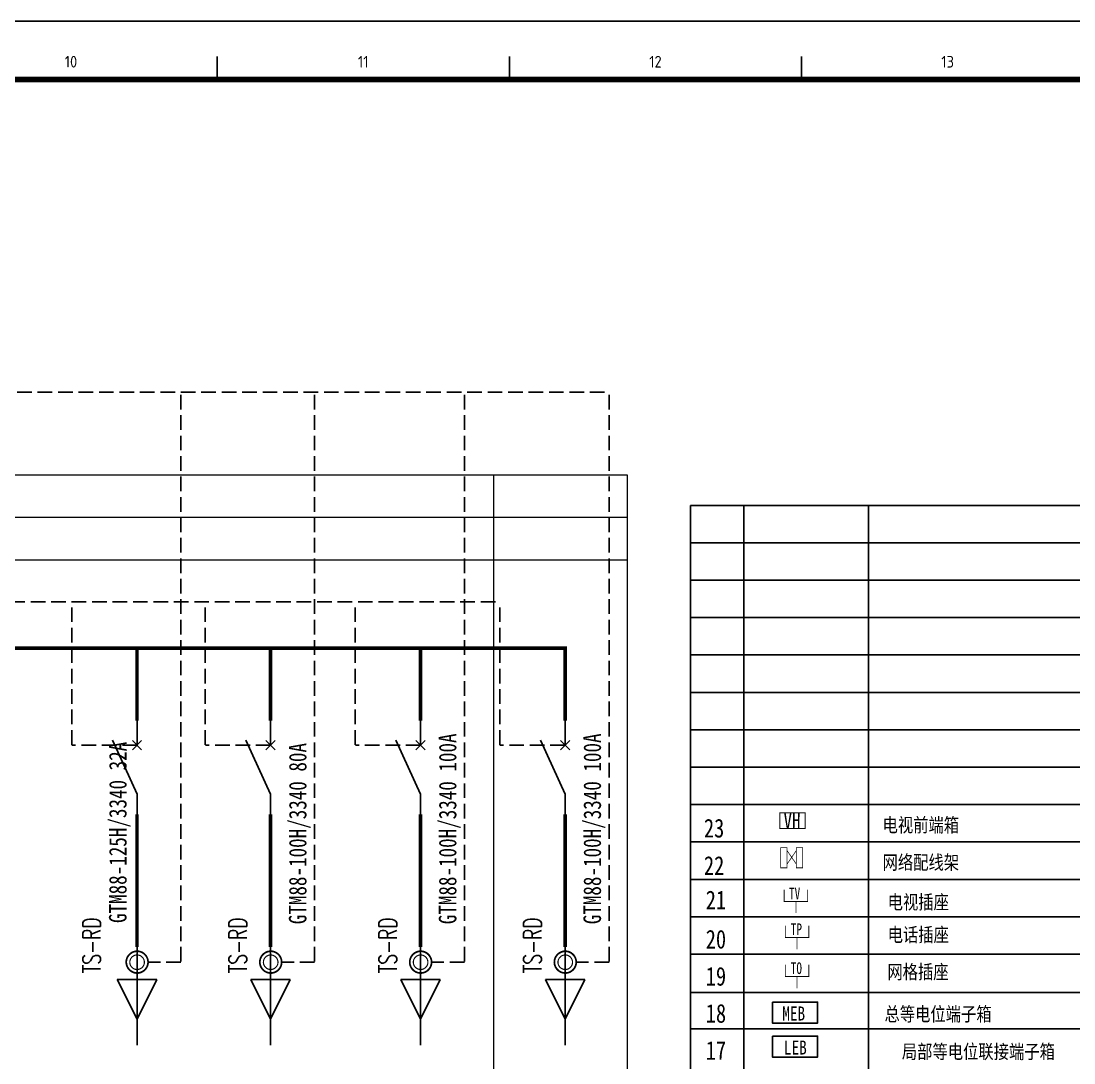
# Model space of a CAD drawing. Extents: x 815029915 to 815825525, y 579155098 to 579748855.
# Drawn here: x 815512822 to 815530838, y 579385559 to 579403391 of the extents above; entities that cross this region are included whole.
import ezdxf
from ezdxf.enums import TextEntityAlignment as Align

# ---------------------------------------------------------------- set-up
doc = ezdxf.new("R2010")
doc.units = 0
doc.header["$LTSCALE"] = 100
doc.header["$MEASUREMENT"] = 0
doc.linetypes.add('DASH', pattern=[0.35, 0.25, -0.1])
for name, color, linetype in [('AXIS', 3, 'Continuous'), ('E-TEXT-PLAN', 7, 'Continuous'), ('E-TEXT-PLAN-DER', 7, 'Continuous'), ('ELEMENT', 3, 'Continuous'), ('HZ', 7, 'Continuous'), ('PUB_TEXT', 7, 'Continuous'), ('SIG_TEXT', 7, 'Continuous'), ('TH_WIRE', 4, 'Continuous'), ('TK', 7, 'Continuous'), ('wxf', 7, 'Continuous'), ('XHGG', 1, 'Continuous'), ('zm', 1, 'Continuous'), ('电-弱电平面-设备', 3, 'Continuous')]:
    doc.layers.add(name, color=color, linetype=linetype)
doc.styles.add('-华文细黑', font='', dxfattribs={"width": 0.8})
doc.styles.add('-宋体', font='', dxfattribs={"width": 0.8})
doc.styles.add('DIM_FONT', font='SIMPLEX', dxfattribs={"width": 0.7, "bigfont": 'GBCBIG'})
doc.styles.add('IDQSTYLE', font='txt.shx', dxfattribs={"width": 0.7, "bigfont": 'hztxt.shx'})
doc.styles.add('ISOCP', font='isocp.shx', dxfattribs={"bigfont": 'gbcbig.shx'})
doc.styles.get("Standard").update_dxf_attribs({"font": 'gbenor.shx', "bigfont": 'gbcbig.shx'})
doc.styles.get('-华文细黑').set_extended_font_data('STXihei')
doc.styles.get('-宋体').set_extended_font_data('SimSun')

# ---------------------------------------------------------------- blocks, each defined once
blk = doc.blocks.new('M_M43LFI')
for p, q in [((0, -0.733), (-0.2, -0.333)), ((-0.2, -0.333), (0.2, -0.333)), ((0.2, -0.333), (0, -0.733))]:
    blk.add_line(p, q)
blk.add_lwpolyline([(0, 0), (0, -1)])
at = {"style": 'DIM_FONT', "width": 0.8, "flags": 9}
blk.add_attdef('S', (0.25, -0.5), '', height=0.2, dxfattribs=at)
blk = doc.blocks.new('M_M7')
for p, q in [((-0.25, -0.2), (0, -0.75)), ((-0.047, -0.297), (0.047, -0.203)), ((-0.047, -0.203), (0.047, -0.297))]:
    blk.add_line(p, q)
for points in [[(0, 0), (0, -0.25)], [(0, -0.75), (0, -1)]]:
    blk.add_lwpolyline(points)
at = {"width": 0.8, "flags": 9}
blk.add_attdef('S', (0.25, -0.5), '', height=0.2, dxfattribs=at)
blk = doc.blocks.new('HC000076')
at = {"color": 0, "linetype": 'Continuous', "const_width": 0.2}
blk.add_lwpolyline([(-0.88, 0.88, 0.198912), (-1.25, 0, 0.198912), (-0.88, -0.88, 0.198912), (0, -1.25, 0.198912), (0.88, -0.88, 0.198912), (1.25, 0, 0.198912), (0.88, 0.88, 0.198912), (0, 1.25, 0.198912)], format="xyb", close=True, dxfattribs=at)
at = {"color": 0, "style": 'IDQSTYLE', "width": 0.7}
blk.add_attdef('PSFHATT', (3.25, -1.25), '', height=2.5, dxfattribs=at)
blk = doc.blocks.new('HC001069')
at = {"color": 0, "linetype": 'Continuous', "const_width": 0.2}
for points in [[(-2.5, 5), (-2.5, 2.5), (2.5, 2.5), (2.5, 5)], [(0, 2.5), (0, 0)]]:
    blk.add_lwpolyline(points, dxfattribs=at)
at = {"color": 0, "style": 'IDQSTYLE', "width": 0.7}
blk.add_attdef('TV', (-1.48, 2.93), '', height=2.5, dxfattribs=at)
at = {"layer": 'E-TEXT-PLAN-DER', "color": 0, "style": 'IDQSTYLE', "width": 0.7}
blk.add_attdef('PSFHATT', (4.5, 0), '', height=2.5, dxfattribs=at)
blk = doc.blocks.new('HC001583')
at = {"color": 0, "linetype": 'Continuous', "const_width": 0.2}
for points in [[(-2.5, 5), (-2.5, 2.5), (2.5, 2.5), (2.5, 5)], [(0, 2.5), (0, 0)]]:
    blk.add_lwpolyline(points, dxfattribs=at)
at = {"color": 0, "style": 'IDQSTYLE', "width": 0.7}
blk.add_attdef('TO', (-1.32, 3.03), '', height=2.5, dxfattribs=at)
at = {"layer": 'E-TEXT-PLAN-DER', "color": 0, "style": 'IDQSTYLE', "width": 0.7}
blk.add_attdef('PSFHATT', (4.5, 0), '', height=2.5, dxfattribs=at)
blk = doc.blocks.new('HC001582')
at = {"color": 0, "linetype": 'Continuous', "const_width": 0.32}
for points in [[(-4.61, 4.33), (-1.95, 4.33), (-1.95, -4.05), (-4.61, -4.05)], [(4.56, 4.33), (1.9, 4.33), (1.9, -4.05), (4.56, -4.05)]]:
    blk.add_lwpolyline(points, close=True, dxfattribs=at)
at = {"color": 0, "linetype": 'Continuous', "const_width": 0.3}
for points in [[(-1.97, 2.82), (1.94, -2.9)], [(1.94, 2.82), (-1.97, -2.9)]]:
    blk.add_lwpolyline(points, dxfattribs=at)
at = {"layer": 'E-TEXT-PLAN-DER', "color": 0, "style": 'IDQSTYLE', "width": 0.7}
blk.add_attdef('PSFHATT', (6.56, -4.05), '', height=2.5, dxfattribs=at)
blk = doc.blocks.new('l')
at = {"layer": 'TK'}
blk.add_lwpolyline([(815463677, 579451444), (815463677, 579409444), (815547777, 579409444), (815547777, 579451444)], close=True, dxfattribs=at)

msp = doc.modelspace()

# ---------------------------------------------------------------- linework, layer by layer
at = {"layer": 'AXIS', "linetype": 'DASH', "ltscale": 10}
for p, q in [((815486506.6, 579397040.6), (815522883.7, 579397040.6)), ((815515558, 579387294.1), (815515558, 579397040.6)), ((815517843.8, 579387294.1), (815517843.8, 579397040.6)), ((815520408.8, 579387294.1), (815520408.8, 579397040.6)), ((815522883.7, 579387294.1), (815522883.7, 579397040.6)), ((815484637.9, 579393451.4), (815521015, 579393451.4)), ((815513689.4, 579391006.1), (815513689.4, 579393451.4)), ((815515975.1, 579391006.1), (815515975.1, 579393451.4)), ((815518540.2, 579391006.1), (815518540.2, 579393451.4)), ((815521015, 579391006.1), (815521015, 579393451.4)), ((815514806.6, 579390998.9), (815513693.6, 579390998.9)), ((815517092.4, 579390998.9), (815515979.3, 579390998.9)), ((815519657.4, 579390998.9), (815518544.4, 579390998.9)), ((815522128.1, 579390998.9), (815521015, 579390998.9)), ((815515558, 579387283.8), (815514996.1, 579387283.8)), ((815517843.8, 579387283.8), (815517281.8, 579387283.8)), ((815520408.8, 579387283.8), (815519846.9, 579387283.8)), ((815522883.7, 579387283.8), (815522321.8, 579387283.8))]:
    msp.add_line(p, q, dxfattribs=at)
at = {"layer": 'HZ', "color": 7}
for p, q in [((815524279.4, 579395101.4), (815524279.4, 579374458.7)), ((815524279.4, 579395101.4), (815539914.7, 579395101.4)), ((815524279.4, 579395101.4), (815539914.7, 579395101.4)), ((815525191.1, 579374472.1), (815525191.1, 579395101.4)), ((815527321.8, 579395101.4), (815527321.8, 579374472.1)), ((815524279.4, 579394461.4), (815539914.7, 579394461.4)), ((815524279.4, 579393821.4), (815539914.7, 579393821.4)), ((815524279.4, 579393181.4), (815539914.7, 579393181.4)), ((815524279.4, 579392541.4), (815539914.7, 579392541.4)), ((815524279.4, 579391901.4), (815539914.7, 579391901.4)), ((815524279.4, 579391261.4), (815539914.7, 579391261.4)), ((815524279.4, 579390621.4), (815539914.7, 579390621.4)), ((815524279.4, 579389981.4), (815539914.7, 579389981.4)), ((815524279.4, 579389341.4), (815539914.7, 579389341.4)), ((815524279.4, 579388701.4), (815539914.7, 579388701.4)), ((815524279.4, 579388061.4), (815539914.7, 579388061.4)), ((815524279.4, 579387421.4), (815539914.7, 579387421.4)), ((815524279.4, 579386767.4), (815539914.7, 579386767.4)), ((815524279.4, 579386141.4), (815539914.7, 579386141.4))]:
    msp.add_line(p, q, dxfattribs=at)
at = {"layer": 'PUB_TEXT', "color": 1}
for points in [[(815525679.9, 579386601.7), (815526451.5, 579386601.7), (815526451.5, 579386242.8), (815525679.9, 579386242.8)], [(815525679.9, 579386019.4), (815526451.5, 579386019.4), (815526451.5, 579385660.5), (815525679.9, 579385660.5)]]:
    msp.add_lwpolyline(points, close=True, dxfattribs=at)
at = {"layer": 'SIG_TEXT', "color": 2, "lineweight": 5}
for p, q in [((815468730.2, 579395626.7), (815523191.6, 579395626.7)), ((815520905.8, 579395626.7), (815520905.8, 579373831.1)), ((815523191.6, 579395626.7), (815523191.6, 579373831.1)), ((815468730.2, 579394899), (815523191.6, 579394899)), ((815468730.2, 579394171.3), (815523191.6, 579394171.3))]:
    msp.add_line(p, q, dxfattribs=at)
at = {"layer": 'TH_WIRE'}
for points, const_width in [([(815477839, 579392660.4), (815522164.2, 579392660.4)], 63.6), ([(815514806.6, 579392660.4), (815514806.6, 579391420)], 61.3), ([(815517092.4, 579392660.4), (815517092.4, 579391420)], 61.3), ([(815519657.4, 579392660.4), (815519657.4, 579391420)], 61.3), ([(815522132.3, 579392660.4), (815522132.3, 579391420)], 61.3), ([(815514806.6, 579389814.1), (815514806.6, 579387545.7)], 61.3), ([(815517092.4, 579389814.1), (815517092.4, 579387545.7)], 61.3), ([(815519657.4, 579389814.1), (815519657.4, 579387545.7)], 61.3), ([(815522132.3, 579389814.1), (815522132.3, 579387545.7)], 61.3)]:
    msp.add_lwpolyline(points, dxfattribs=dict(at, const_width=const_width))
at = {"layer": 'TK'}
for p, q in [((815516177.3, 579402782.2), (815516177.3, 579402390.9)), ((815521177.3, 579402782.2), (815521177.3, 579402390.9)), ((815526177.3, 579402782.2), (815526177.3, 579402390.9))]:
    msp.add_line(p, q, dxfattribs=at)
msp.add_lwpolyline([(815463677.3, 579403390.9), (815463677.3, 579361390.9), (815547777.3, 579361390.9), (815547777.3, 579403390.9)], close=True, dxfattribs=at)
at = {"layer": 'TK', "const_width": 100}
msp.add_lwpolyline([(815466177.3, 579362436.5), (815466177.3, 579402390.9), (815546777.3, 579402390.9), (815546777.3, 579362436.5)], close=True, dxfattribs=at)
at = {"layer": 'zm', "color": 4, "const_width": 17.1}
msp.add_lwpolyline([(815525807.8, 579389838), (815526238.6, 579389837.8), (815526237.7, 579389571.7), (815525806.9, 579389571.9)], close=True, dxfattribs=at)

# ---------------------------------------------------------------- block references
at = {"layer": 'E-TEXT-PLAN', "color": 7}
for p, xscale, yscale, zscale in [((815514809.1, 579387284.7), 149.6172410845757, 149.6172410845757, 149.6172410995824), ((815514808, 579387283.1), 99.74482740461826, 99.74482738226652, 99.74482740461826), ((815517094.8, 579387284.7), 149.6172410845757, 149.6172410845757, 149.6172410995824), ((815517093.7, 579387283.1), 99.74482740461826, 99.74482738226652, 99.74482740461826), ((815519659.9, 579387284.7), 149.6172410845757, 149.6172410845757, 149.6172410995824), ((815519658.8, 579387283.1), 99.74482740461826, 99.74482738226652, 99.74482740461826), ((815522134.7, 579387284.7), 149.6172410845757, 149.6172410845757, 149.6172410995824), ((815522133.7, 579387283.1), 99.74482740461826, 99.74482738226652, 99.74482740461826)]:
    msp.add_blockref('HC000076', p, dxfattribs=dict(at, xscale=xscale, yscale=yscale, zscale=zscale))
at = {"layer": 'ELEMENT', "xscale": 1684.478656411171, "yscale": 1684.478656388819, "zscale": 1684.478656411171}
for name, p in [('M_M7', (815514806.6, 579391420)), ('M_M7', (815517092.4, 579391420)), ('M_M7', (815519657.4, 579391420)), ('M_M7', (815522132.3, 579391420)), ('M_M43LFI', (815514806.6, 579387545.7)), ('M_M43LFI', (815517092.4, 579387545.7)), ('M_M43LFI', (815519657.4, 579387545.7)), ('M_M43LFI', (815522132.3, 579387545.7))]:
    msp.add_blockref(name, p, dxfattribs=at)
at = {"layer": 'zm', "color": 1}
msp.add_blockref('l', (0, -48053.6), dxfattribs=at)
at = {"layer": 'zm', "xscale": 41.13803287136452, "yscale": 41.13803287136452, "zscale": 41.13803287136452, "rotation": 180.0756216193863}
msp.add_blockref('HC001582', (815526007.5, 579389076.7), dxfattribs=at)
at = {"layer": '电-弱电平面-设备'}
ref = msp.add_blockref('HC001069', (815526081.7, 579388124.4), dxfattribs=dict(at, xscale=80, yscale=80, zscale=80))
ref.add_attrib('TV', 'TV', (815525963.2, 579388358.8), dxfattribs={"color": 0, "height": 200, "style": '-宋体', "width": 0.7})
ref = msp.add_blockref('HC001583', (815526099.7, 579387506.3), dxfattribs=dict(at, xscale=80, yscale=80, zscale=80))
ref.add_attrib('TO', 'TP', (815525994.1, 579387748.4), dxfattribs={"color": 0, "height": 200, "style": '-宋体', "width": 0.7})
ref = msp.add_blockref('HC001583', (815526099.7, 579386839), dxfattribs=dict(at, xscale=80, yscale=80, zscale=80))
ref.add_attrib('TO', 'TO', (815525994.1, 579387081), dxfattribs={"color": 0, "height": 200, "style": '-宋体', "width": 0.7})

# ---------------------------------------------------------------- texts
at = {"layer": 'HZ', "color": 7, "style": '-宋体', "width": 0.8}
for s, p in [('23', (815524506.9, 579389418)), ('22', (815524506.9, 579388778)), ('21', (815524538, 579388188.6)), ('20', (815524538, 579387517.5)), ('19', (815524538, 579386882.8)), ('18', (815524538, 579386248.1)), ('17', (815524538, 579385613.5))]:
    msp.add_text(s, height=320, dxfattribs=at).set_placement(p)
at = {"layer": 'TK', "style": 'ISOCP'}
for s, p in [('10', (815513677.3, 579402694.7)), ('11', (815518677.3, 579402694.7)), ('12', (815523677.3, 579402694.7)), ('13', (815528677.3, 579402694.7))]:
    msp.add_text(s, height=200, dxfattribs=at).set_placement(p, align=Align.MIDDLE)
at = {"layer": 'wxf', "color": 7, "style": '-宋体', "width": 0.8}
for s, p in [('电视前端箱', (815527563.4, 579389511.9)), ('网络配线架', (815527563.4, 579388871.9)), ('电视插座', (815527650.7, 579388192.3)), ('电话插座', (815527650.7, 579387634.1)), ('网格插座', (815527645.3, 579386998.1)), ('MEB', (815525847.1, 579386285.7)), ('总等电位端子箱', (815527596.3, 579386276.4)), ('LEB', (815525875.1, 579385703.4)), ('局部等电位联接端子箱', (815527893.3, 579385633.2))]:
    msp.add_text(s, height=240, dxfattribs=at).set_placement(p)
at = {"layer": 'XHGG', "color": 1, "style": 'IDQSTYLE', "width": 0.7}
for p in [(815514184.1, 579387095.3), (815516685.6, 579387095.3), (815519250.6, 579387095.3), (815521725.5, 579387095.3)]:
    msp.add_text('TS-RD', height=305.55, rotation=90, dxfattribs=at).set_placement(p)
at = {"layer": 'zm', "color": 1, "style": '-华文细黑', "width": 0.8}
for s, p in [('GTM88-100H/3340 100A ', (815520270.6, 579387933.4)), ('GTM88-100H/3340 100A ', (815522745.4, 579387933.4)), ('GTM88-125H/3340 32A ', (815514627.4, 579387954.2)), ('GTM88-100H/3340 80A ', (815517705.5, 579387933.4))]:
    msp.add_text(s, height=300, rotation=90, dxfattribs=at).set_placement(p)
at = {"layer": 'zm', "color": 3, "style": '-宋体', "width": 0.8}
msp.add_text('VH', height=266.64, rotation=359.4793, dxfattribs=at).set_placement((815526013.5, 579389709.4), align=Align.MIDDLE_CENTER)

doc.saveas('drawing.dxf')
